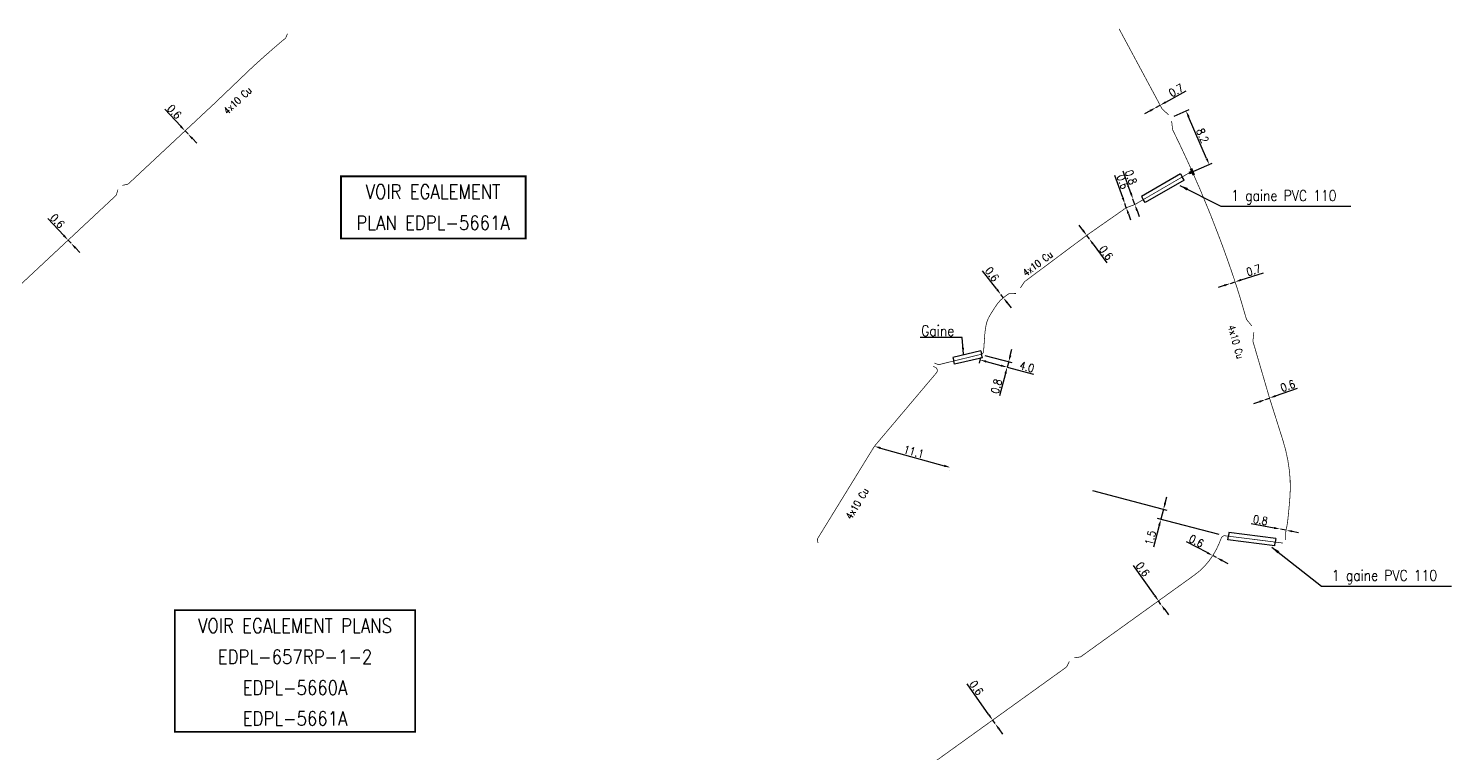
# Model space of a CAD drawing. Header units: millimetres. Extents: x 257011 to 257981, y 142997 to 144000.
# Drawn here: x 257410 to 257610.1, y 143898.2 to 144000 of the extents above; entities that cross this region are included whole.
import ezdxf
from ezdxf.enums import TextEntityAlignment as Align

# ---------------------------------------------------------------- set-up
doc = ezdxf.new("R2010")
doc.units = ezdxf.units.MM
doc.header["$PDMODE"] = 34
doc.linetypes.add('E_ST_Cu', pattern=[2000, 1000, 1000])
doc.layers.get('0').update_dxf_attribs({"linetype": 'CONTINUOUS'})
doc.layers.get('DEFPOINTS').update_dxf_attribs({"linetype": 'CONTINUOUS'})
for name, color, linetype in [('E_110', 1, 'CONTINUOUS'), ('E_300', 7, 'CONTINUOUS'), ('E_400', 7, 'CONTINUOUS'), ('E_900', 7, 'CONTINUOUS')]:
    doc.layers.add(name, color=color, linetype=linetype)
doc.styles.get("Standard").update_dxf_attribs({"font": 'romans.shx', "width": 0.85})
doc.dimstyles.get("Standard").update_dxf_attribs({"dimtxt": 1.5, "dimasz": 1.2, "dimexe": 0.625, "dimexo": 0.625, "dimgap": 0.25, "dimtad": 1, "dimdec": 1, "dimzin": 0, "dimdsep": 46, "dimtxsty": 'Standard', "dimcen": -0.5, "dimadec": 0, "dimazin": 0, "dimtfac": 1, "dimtdec": 1, "dimtmove": 0, "dimatfit": 3, "dimfxl": 0, "dimtolj": 1, "dimtzin": 0, "dimarcsym": 0})

# ---------------------------------------------------------------- blocks, each defined once
blk = doc.blocks.new('*D0')
at = {"layer": 'DEFPOINTS', "color": 0, "linetype": 'Continuous', "transparency": 16777216}
for p in [(257432.04, 143985.66), (257432.45, 143985.23), (257432.45, 143985.23)]:
    blk.add_point(p, dxfattribs=at)
at = {"layer": 'E_110', "color": 0, "linetype": 'Continuous', "lineweight": -2, "transparency": 16777216}
for p, q in [((257431.42, 143986.32), (257429.17, 143988.7)), ((257432.45, 143985.23), (257432.04, 143985.66)), ((257433.07, 143984.57), (257433.69, 143983.92))]:
    blk.add_line(p, q, dxfattribs=at)
at = {"layer": 'E_110', "color": 0, "linetype": 'Continuous', "transparency": 16777216}
for points in [[(257431.53, 143986.42), (257431.31, 143986.21), (257432.04, 143985.66)], [(257433.18, 143984.68), (257432.96, 143984.47), (257432.45, 143985.23)]]:
    blk.add_solid(points, dxfattribs=at)
at = {"layer": 'E_110', "color": 0, "linetype": 'Continuous', "transparency": 16777216, "insert": (257430.53, 143988.35), "char_height": 1.125, "attachment_point": 5, "rotation": 313.3995}
blk.add_mtext('\\A1;0.6', dxfattribs=at)
blk = doc.blocks.new('*D1')
at = {"layer": 'DEFPOINTS', "color": 0, "linetype": 'Continuous', "transparency": 16777216}
for p in [(257415.6, 143970.31), (257416.01, 143969.87), (257416.01, 143969.87)]:
    blk.add_point(p, dxfattribs=at)
at = {"layer": 'E_110', "color": 0, "linetype": 'Continuous', "lineweight": -2, "transparency": 16777216}
for p, q in [((257414.98, 143970.96), (257412.73, 143973.35)), ((257416.01, 143969.87), (257415.6, 143970.31)), ((257416.63, 143969.22), (257417.25, 143968.57))]:
    blk.add_line(p, q, dxfattribs=at)
at = {"layer": 'E_110', "color": 0, "linetype": 'Continuous', "transparency": 16777216}
for points in [[(257415.09, 143971.07), (257414.87, 143970.86), (257415.6, 143970.31)], [(257416.74, 143969.32), (257416.52, 143969.12), (257416.01, 143969.87)]]:
    blk.add_solid(points, dxfattribs=at)
at = {"layer": 'E_110', "color": 0, "linetype": 'Continuous', "transparency": 16777216, "insert": (257414.09, 143973), "char_height": 1.125, "attachment_point": 5, "rotation": 313.3995}
blk.add_mtext('\\A1;0.6', dxfattribs=at)
blk = doc.blocks.new('*D3')
at = {"layer": 'DEFPOINTS', "color": 0, "linetype": 'Continuous', "transparency": 16777216}
for p in [(257568.49, 143988.93), (257568.49, 143988.93), (257569.1, 143989.27)]:
    blk.add_point(p, dxfattribs=at)
at = {"layer": 'E_110', "color": 0, "linetype": 'Continuous', "lineweight": -2, "transparency": 16777216}
for p, q in [((257569.89, 143989.7), (257572.76, 143991.28)), ((257567.7, 143988.49), (257566.91, 143988.06)), ((257568.49, 143988.93), (257569.1, 143989.27))]:
    blk.add_line(p, q, dxfattribs=at)
at = {"layer": 'E_110', "color": 0, "linetype": 'Continuous', "transparency": 16777216}
for points in [[(257569.82, 143989.83), (257569.96, 143989.57), (257569.1, 143989.27)], [(257567.63, 143988.62), (257567.77, 143988.36), (257568.49, 143988.93)]]:
    blk.add_solid(points, dxfattribs=at)
at = {"layer": 'E_110', "color": 0, "linetype": 'Continuous', "transparency": 16777216, "insert": (257571.36, 143991.36), "char_height": 1.125, "attachment_point": 5, "rotation": 28.8538}
blk.add_mtext('\\A1;0.7', dxfattribs=at)
blk = doc.blocks.new('*D4')
at = {"layer": 'DEFPOINTS', "color": 0, "linetype": 'Continuous', "transparency": 16777216}
for p in [(257570.65, 143987.56), (257572.75, 143988.47), (257572.99, 143979.64)]:
    blk.add_point(p, dxfattribs=at)
at = {"layer": 'E_110', "color": 0, "linetype": 'Continuous', "lineweight": -2, "transparency": 16777216}
for p, q in [((257571.08, 143987.75), (257573.18, 143988.65)), ((257575.64, 143981.76), (257573.11, 143987.64)), ((257573.42, 143979.83), (257576.43, 143981.12))]:
    blk.add_line(p, q, dxfattribs=at)
at = {"layer": 'E_110', "color": 0, "linetype": 'Continuous', "transparency": 16777216}
for points in [[(257573.25, 143987.7), (257572.97, 143987.58), (257572.75, 143988.47)], [(257575.78, 143981.82), (257575.5, 143981.71), (257576, 143980.94)]]:
    blk.add_solid(points, dxfattribs=at)
at = {"layer": 'E_110', "color": 0, "linetype": 'Continuous', "transparency": 16777216, "insert": (257575.06, 143985), "char_height": 1.125, "attachment_point": 5, "rotation": 293.3144}
blk.add_mtext('\\A1;8.2', dxfattribs=at)
blk = doc.blocks.new('*D5')
at = {"layer": 'DEFPOINTS', "color": 0, "linetype": 'Continuous', "transparency": 16777216}
for p in [(257558.77, 143970.98), (257559.13, 143970.5), (257559.13, 143970.5)]:
    blk.add_point(p, dxfattribs=at)
at = {"layer": 'E_110', "color": 0, "linetype": 'Continuous', "lineweight": -2, "transparency": 16777216}
for p, q in [((257558.24, 143971.71), (257557.7, 143972.43)), ((257558.77, 143970.98), (257559.13, 143970.5)), ((257559.67, 143969.77), (257561.61, 143967.14))]:
    blk.add_line(p, q, dxfattribs=at)
at = {"layer": 'E_110', "color": 0, "linetype": 'Continuous', "transparency": 16777216}
for points in [[(257558.36, 143971.79), (257558.12, 143971.62), (257558.77, 143970.98)], [(257559.79, 143969.86), (257559.55, 143969.69), (257559.13, 143970.5)]]:
    blk.add_solid(points, dxfattribs=at)
at = {"layer": 'E_110', "color": 0, "linetype": 'Continuous', "transparency": 16777216, "insert": (257561.51, 143968.54), "char_height": 1.125, "attachment_point": 5, "rotation": 306.4659}
blk.add_mtext('\\A1;0.6', dxfattribs=at)
blk = doc.blocks.new('*D6')
at = {"layer": 'DEFPOINTS', "color": 0, "linetype": 'Continuous', "transparency": 16777216}
for p in [(257565.28, 143976.08), (257565.28, 143976.08), (257565.55, 143975.32)]:
    blk.add_point(p, dxfattribs=at)
at = {"layer": 'E_110', "color": 0, "linetype": 'Continuous', "lineweight": -2, "transparency": 16777216}
for p, q in [((257564.99, 143976.93), (257563.89, 143980.02)), ((257565.55, 143975.32), (257565.28, 143976.08)), ((257565.85, 143974.47), (257566.15, 143973.63))]:
    blk.add_line(p, q, dxfattribs=at)
at = {"layer": 'E_110', "color": 0, "linetype": 'Continuous', "transparency": 16777216}
for points in [[(257565.13, 143976.98), (257564.84, 143976.88), (257565.28, 143976.08)], [(257565.99, 143974.52), (257565.71, 143974.42), (257565.55, 143975.32)]]:
    blk.add_solid(points, dxfattribs=at)
at = {"layer": 'E_110', "color": 0, "linetype": 'Continuous', "transparency": 16777216, "insert": (257565, 143979.15), "char_height": 1.125, "attachment_point": 5, "rotation": 289.4502}
blk.add_mtext('\\A1;0.8', dxfattribs=at)
blk = doc.blocks.new('*D7')
at = {"layer": 'DEFPOINTS', "color": 0, "linetype": 'Continuous', "transparency": 16777216}
for p in [(257564.14, 143975.44), (257564.14, 143975.44), (257564.34, 143974.87)]:
    blk.add_point(p, dxfattribs=at)
at = {"layer": 'E_110', "color": 0, "linetype": 'Continuous', "lineweight": -2, "transparency": 16777216}
for p, q in [((257563.84, 143976.29), (257562.74, 143979.38)), ((257564.34, 143974.87), (257564.14, 143975.44)), ((257563.69, 143975.28), (257563.69, 143975.28)), ((257563.89, 143974.72), (257563.89, 143974.72)), ((257564.64, 143974.02), (257564.94, 143973.18))]:
    blk.add_line(p, q, dxfattribs=at)
at = {"layer": 'E_110', "color": 0, "linetype": 'Continuous', "transparency": 16777216}
for points in [[(257563.98, 143976.34), (257563.69, 143976.24), (257564.14, 143975.44)], [(257564.78, 143974.07), (257564.49, 143973.97), (257564.34, 143974.87)]]:
    blk.add_solid(points, dxfattribs=at)
at = {"layer": 'E_110', "color": 0, "linetype": 'Continuous', "transparency": 16777216, "insert": (257563.85, 143978.51), "char_height": 1.125, "attachment_point": 5, "rotation": 289.4502}
blk.add_mtext('\\A1;0.6', dxfattribs=at)
blk = doc.blocks.new('*D8')
at = {"layer": 'DEFPOINTS', "color": 0, "linetype": 'Continuous', "transparency": 16777216}
for p in [(257546.7, 143962.69), (257546.7, 143962.69), (257547.06, 143962.22)]:
    blk.add_point(p, dxfattribs=at)
at = {"layer": 'E_110', "color": 0, "linetype": 'Continuous', "lineweight": -2, "transparency": 16777216}
for p, q in [((257546.15, 143963.41), (257544.15, 143966.01)), ((257547.06, 143962.22), (257546.7, 143962.69)), ((257547.61, 143961.5), (257548.16, 143960.79))]:
    blk.add_line(p, q, dxfattribs=at)
at = {"layer": 'E_110', "color": 0, "linetype": 'Continuous', "transparency": 16777216}
for points in [[(257546.27, 143963.5), (257546.03, 143963.31), (257546.7, 143962.69)], [(257547.73, 143961.59), (257547.49, 143961.41), (257547.06, 143962.22)]]:
    blk.add_solid(points, dxfattribs=at)
at = {"layer": 'E_110', "color": 0, "linetype": 'Continuous', "transparency": 16777216, "insert": (257545.47, 143965.52), "char_height": 1.125, "attachment_point": 5, "rotation": 307.5221}
blk.add_mtext('\\A1;0.6', dxfattribs=at)
blk = doc.blocks.new('*D9')
at = {"layer": 'DEFPOINTS', "color": 0, "linetype": 'Continuous', "transparency": 16777216}
for p in [(257543.99, 143954.26), (257547.6, 143952.46), (257547.6, 143952.46)]:
    blk.add_point(p, dxfattribs=at)
at = {"layer": 'E_110', "color": 0, "linetype": 'Continuous', "lineweight": -2, "transparency": 16777216}
for p, q in [((257543.87, 143953.81), (257543.67, 143953.03)), ((257544.66, 143953.25), (257546.73, 143952.7)), ((257547.6, 143952.46), (257551.32, 143951.47))]:
    blk.add_line(p, q, dxfattribs=at)
at = {"layer": 'E_110', "color": 0, "linetype": 'Continuous', "transparency": 16777216}
for points in [[(257544.69, 143953.4), (257544.62, 143953.11), (257543.79, 143953.49)], [(257546.77, 143952.84), (257546.69, 143952.55), (257547.6, 143952.46)]]:
    blk.add_solid(points, dxfattribs=at)
at = {"layer": 'E_110', "color": 0, "linetype": 'Continuous', "transparency": 16777216, "insert": (257550.37, 143952.5), "char_height": 1.125, "attachment_point": 5, "rotation": 345.0159}
blk.add_mtext('\\A1;4.0', dxfattribs=at)
blk = doc.blocks.new('*D10')
at = {"layer": 'DEFPOINTS', "color": 0, "linetype": 'Continuous', "transparency": 16777216}
for p in [(257528.93, 143941.35), (257539.62, 143938.37), (257539.62, 143938.37)]:
    blk.add_point(p, dxfattribs=at)
at = {"layer": 'E_110', "color": 0, "linetype": 'Continuous', "lineweight": -2, "transparency": 16777216}
for p, q in [((257528.8, 143940.9), (257528.8, 143940.9)), ((257529.79, 143941.11), (257538.75, 143938.61)), ((257539.49, 143937.92), (257539.49, 143937.92))]:
    blk.add_line(p, q, dxfattribs=at)
at = {"layer": 'E_110', "color": 0, "linetype": 'Continuous', "transparency": 16777216}
for points in [[(257529.83, 143941.26), (257529.75, 143940.97), (257528.93, 143941.35)], [(257538.79, 143938.76), (257538.71, 143938.47), (257539.62, 143938.37)]]:
    blk.add_solid(points, dxfattribs=at)
at = {"layer": 'E_110', "color": 0, "linetype": 'Continuous', "transparency": 16777216, "insert": (257534.47, 143940.58), "char_height": 1.125, "attachment_point": 5, "rotation": 344.4139}
blk.add_mtext('\\A1;11.1', dxfattribs=at)
blk = doc.blocks.new('*D20')
at = {"layer": 'DEFPOINTS', "color": 0, "linetype": 'Continuous', "transparency": 16777216}
for p in [(257578.98, 143964.23), (257578.98, 143964.23), (257579.64, 143964.45)]:
    blk.add_point(p, dxfattribs=at)
at = {"layer": 'E_110', "color": 0, "linetype": 'Continuous', "lineweight": -2, "transparency": 16777216}
for p, q in [((257580.5, 143964.73), (257583.61, 143965.74)), ((257578.12, 143963.95), (257577.26, 143963.67)), ((257578.98, 143964.23), (257579.64, 143964.45))]:
    blk.add_line(p, q, dxfattribs=at)
at = {"layer": 'E_110', "color": 0, "linetype": 'Continuous', "transparency": 16777216}
for points in [[(257578.07, 143964.09), (257578.17, 143963.81), (257578.98, 143964.23)], [(257580.45, 143964.87), (257580.54, 143964.58), (257579.64, 143964.45)]]:
    blk.add_solid(points, dxfattribs=at)
at = {"layer": 'E_110', "color": 0, "linetype": 'Continuous', "transparency": 16777216, "insert": (257582.25, 143966.09), "char_height": 1.125, "attachment_point": 5, "rotation": 18.0588}
blk.add_mtext('\\A1;0.7', dxfattribs=at)
blk = doc.blocks.new('*D21')
at = {"layer": 'DEFPOINTS', "color": 0, "linetype": 'Continuous', "transparency": 16777216}
for p in [(257583.92, 143947.92), (257583.92, 143947.92), (257584.48, 143948.12)]:
    blk.add_point(p, dxfattribs=at)
at = {"layer": 'E_110', "color": 0, "linetype": 'Continuous', "lineweight": -2, "transparency": 16777216}
for p, q in [((257585.33, 143948.43), (257588.42, 143949.53)), ((257583.07, 143947.62), (257582.22, 143947.32)), ((257583.92, 143947.92), (257584.48, 143948.12))]:
    blk.add_line(p, q, dxfattribs=at)
at = {"layer": 'E_110', "color": 0, "linetype": 'Continuous', "transparency": 16777216}
for points in [[(257583.02, 143947.76), (257583.12, 143947.48), (257583.92, 143947.92)], [(257585.28, 143948.57), (257585.38, 143948.29), (257584.48, 143948.12)]]:
    blk.add_solid(points, dxfattribs=at)
at = {"layer": 'E_110', "color": 0, "linetype": 'Continuous', "transparency": 16777216, "insert": (257587.04, 143949.84), "char_height": 1.125, "attachment_point": 5, "rotation": 19.6613}
blk.add_mtext('\\A1;0.6', dxfattribs=at)
blk = doc.blocks.new('*D22')
at = {"layer": 'DEFPOINTS', "color": 0, "linetype": 'Continuous', "transparency": 16777216}
for p in [(257586.01, 143929.71), (257586.01, 143929.71), (257586.79, 143929.57)]:
    blk.add_point(p, dxfattribs=at)
at = {"layer": 'E_110', "color": 0, "linetype": 'Continuous', "lineweight": -2, "transparency": 16777216}
for p, q in [((257585.12, 143929.87), (257581.89, 143930.45)), ((257586.79, 143929.57), (257586.01, 143929.71)), ((257587.68, 143929.41), (257588.56, 143929.25))]:
    blk.add_line(p, q, dxfattribs=at)
at = {"layer": 'E_110', "color": 0, "linetype": 'Continuous', "transparency": 16777216}
for points in [[(257585.15, 143930.02), (257585.09, 143929.72), (257586.01, 143929.71)], [(257587.71, 143929.55), (257587.65, 143929.26), (257586.79, 143929.57)]]:
    blk.add_solid(points, dxfattribs=at)
at = {"layer": 'E_110', "color": 0, "linetype": 'Continuous', "transparency": 16777216, "insert": (257583.2, 143930.98), "char_height": 1.125, "attachment_point": 5, "rotation": 349.7693}
blk.add_mtext('\\A1;0.8', dxfattribs=at)
blk = doc.blocks.new('*D23')
at = {"layer": 'DEFPOINTS', "color": 0, "linetype": 'Continuous', "transparency": 16777216}
for p in [(257559.11, 143935.27), (257569.58, 143932.51), (257577.84, 143928.83)]:
    blk.add_point(p, dxfattribs=at)
at = {"layer": 'E_110', "color": 0, "linetype": 'Continuous', "lineweight": -2, "transparency": 16777216}
for p, q in [((257559.57, 143935.15), (257570.03, 143932.39)), ((257569.8, 143933.38), (257570.03, 143934.25)), ((257569.58, 143932.51), (257569.21, 143931.11)), ((257568.98, 143930.24), (257568.17, 143927.2)), ((257577.39, 143928.95), (257568.75, 143931.23))]:
    blk.add_line(p, q, dxfattribs=at)
at = {"layer": 'E_110', "color": 0, "linetype": 'Continuous', "transparency": 16777216}
for points in [[(257569.66, 143933.42), (257569.95, 143933.34), (257569.58, 143932.51)], [(257568.83, 143930.28), (257569.12, 143930.2), (257569.21, 143931.11)]]:
    blk.add_solid(points, dxfattribs=at)
at = {"layer": 'E_110', "color": 0, "linetype": 'Continuous', "transparency": 16777216, "insert": (257567.74, 143928.48), "char_height": 1.125, "attachment_point": 5, "rotation": 75.2271}
blk.add_mtext('\\A1;1.5', dxfattribs=at)
blk = doc.blocks.new('*D24')
at = {"layer": 'DEFPOINTS', "color": 0, "linetype": 'Continuous', "transparency": 16777216}
for p in [(257576.5, 143925.99), (257577.03, 143925.71), (257577.03, 143925.71)]:
    blk.add_point(p, dxfattribs=at)
at = {"layer": 'E_110', "color": 0, "linetype": 'Continuous', "lineweight": -2, "transparency": 16777216}
for p, q in [((257575.7, 143926.41), (257572.79, 143927.92)), ((257577.03, 143925.71), (257576.5, 143925.99)), ((257577.83, 143925.3), (257578.63, 143924.88))]:
    blk.add_line(p, q, dxfattribs=at)
at = {"layer": 'E_110', "color": 0, "linetype": 'Continuous', "transparency": 16777216}
for points in [[(257575.77, 143926.54), (257575.63, 143926.27), (257576.5, 143925.99)], [(257577.9, 143925.43), (257577.76, 143925.16), (257577.03, 143925.71)]]:
    blk.add_solid(points, dxfattribs=at)
at = {"layer": 'E_110', "color": 0, "linetype": 'Continuous', "transparency": 16777216, "insert": (257574.19, 143928.04), "char_height": 1.125, "attachment_point": 5, "rotation": 332.461}
blk.add_mtext('\\A1;0.6', dxfattribs=at)
blk = doc.blocks.new('*D25')
at = {"layer": 'DEFPOINTS', "color": 0, "linetype": 'Continuous', "transparency": 16777216}
for p in [(257568.88, 143919.63), (257569.22, 143919.14), (257569.22, 143919.14)]:
    blk.add_point(p, dxfattribs=at)
at = {"layer": 'E_110', "color": 0, "linetype": 'Continuous', "lineweight": -2, "transparency": 16777216}
for p, q in [((257568.36, 143920.37), (257565.36, 143924.6)), ((257569.22, 143919.14), (257568.88, 143919.63)), ((257569.74, 143918.41), (257570.26, 143917.67))]:
    blk.add_line(p, q, dxfattribs=at)
at = {"layer": 'E_110', "color": 0, "linetype": 'Continuous', "transparency": 16777216}
for points in [[(257568.48, 143920.45), (257568.23, 143920.28), (257568.88, 143919.63)], [(257569.86, 143918.49), (257569.62, 143918.32), (257569.22, 143919.14)]]:
    blk.add_solid(points, dxfattribs=at)
at = {"layer": 'E_110', "color": 0, "linetype": 'Continuous', "transparency": 16777216, "insert": (257566.66, 143924.07), "char_height": 1.125, "attachment_point": 5, "rotation": 305.273}
blk.add_mtext('\\A1;0.6', dxfattribs=at)
blk = doc.blocks.new('*D26')
at = {"layer": 'DEFPOINTS', "color": 0, "linetype": 'Continuous', "transparency": 16777216}
for p in [(257545.56, 143902.89), (257545.91, 143902.4), (257545.91, 143902.4)]:
    blk.add_point(p, dxfattribs=at)
at = {"layer": 'E_110', "color": 0, "linetype": 'Continuous', "lineweight": -2, "transparency": 16777216}
for p, q in [((257545.04, 143903.63), (257541.98, 143907.96)), ((257545.91, 143902.4), (257545.56, 143902.89)), ((257546.43, 143901.67), (257546.95, 143900.93))]:
    blk.add_line(p, q, dxfattribs=at)
at = {"layer": 'E_110', "color": 0, "linetype": 'Continuous', "transparency": 16777216}
for points in [[(257545.16, 143903.71), (257544.92, 143903.54), (257545.56, 143902.89)], [(257546.55, 143901.75), (257546.31, 143901.58), (257545.91, 143902.4)]]:
    blk.add_solid(points, dxfattribs=at)
at = {"layer": 'E_110', "color": 0, "linetype": 'Continuous', "transparency": 16777216, "insert": (257543.28, 143907.42), "char_height": 1.125, "attachment_point": 5, "rotation": 305.273}
blk.add_mtext('\\A1;0.6', dxfattribs=at)
blk = doc.blocks.new('*D215')
at = {"layer": 'DEFPOINTS', "color": 0, "linetype": 'Continuous', "transparency": 16777216}
for p in [(257544.03, 143954.25), (257547.6, 143952.46), (257547.6, 143952.46)]:
    blk.add_point(p, dxfattribs=at)
at = {"layer": 'E_110', "color": 0, "linetype": 'Continuous', "lineweight": -2, "transparency": 16777216}
for p, q in [((257544.48, 143954.13), (257548.26, 143953.12)), ((257548.04, 143954.11), (257548.27, 143954.98)), ((257547.37, 143951.6), (257546.52, 143948.43)), ((257547.81, 143953.24), (257547.6, 143952.46))]:
    blk.add_line(p, q, dxfattribs=at)
at = {"layer": 'E_110', "color": 0, "linetype": 'Continuous', "transparency": 16777216}
for points in [[(257547.9, 143954.15), (257548.19, 143954.07), (257547.81, 143953.24)], [(257547.22, 143951.63), (257547.51, 143951.56), (257547.6, 143952.46)]]:
    blk.add_solid(points, dxfattribs=at)
at = {"layer": 'E_110', "color": 0, "linetype": 'Continuous', "transparency": 16777216, "insert": (257546.1, 143949.77), "char_height": 1.125, "attachment_point": 5, "rotation": 75.0159}
blk.add_mtext('\\A1;0.8', dxfattribs=at)
blk = doc.blocks.new('E_300_01')
at = {"color": 0, "linetype": 'Continuous'}
for points in [[(-0.5, 0.1875), (-0.5, -0.1875), (0.5, 0.1875), (0.5, -0.1875)], [(-0.1875, 0.5), (0.1875, 0.5), (-0.1875, 0.1875), (0.1875, 0.1875)]]:
    blk.add_solid(points, dxfattribs=at)
at = {"color": 0, "linetype": 'Continuous', "width": 0.75, "flags": 3}
for tag, p in [('DEF_LEG', (0, -4.78125)), ('DEF_TYPE', (0, -6.78125))]:
    blk.add_attdef(tag, text='', height=1.2, dxfattribs=at).set_placement(p, align=Align.MIDDLE)

msp = doc.modelspace()

# ---------------------------------------------------------------- linework, layer by layer
at = {"layer": 'E_110', "linetype": 'E_ST_Cu', "const_width": 0.1, "flags": 128}
for points in [[(257423.23, 143978.01), (257423.89, 143978.15, 0.135192), (257424.13, 143978.28), (257436.21, 143989.56), (257441.61, 143994.72, -0.008856), (257445.74, 143998.35, -0.013887), (257445.76, 143998.37), (257446.07, 143998.6, 0.138451), (257446.23, 143998.82), (257446.44, 143999.34)], [(257549.46, 143963.61), (257549.99, 143964.41, -0.086943), (257550.11, 143964.53), (257558.77, 143970.98), (257564.34, 143974.87), (257565.55, 143975.32), (257572.96, 143979.63, -0.029788), (257573.02, 143979.65), (257573.63, 143979.92)], [(257399.5, 143955.96), (257400.34, 143956.17, 0.125271), (257400.55, 143956.29), (257406.35, 143961.68), (257422.27, 143976.54, 0.135192), (257422.41, 143976.77), (257422.6, 143977.42)], [(257548.84, 143962.82), (257547.98, 143962.8, 0.15983), (257547.69, 143962.7), (257547.06, 143962.22, 0.038621), (257546.58, 143961.78, 0.035027), (257546.11, 143961.21, 0.014295), (257545.67, 143960.55, 0.009852), (257545.05, 143959.53, 0.069214), (257544.7, 143958.65, 0.044712), (257544.46, 143957.11, -0.029215), (257544.45, 143957.06), (257544.28, 143954.64, -0.279571), (257543.92, 143954.27), (257538.06, 143952.84, -0.117557), (257537.83, 143952.86), (257537.35, 143953.05)], [(257537.17, 143952.58), (257537.45, 143952.47, -0.51982), (257537.66, 143951.68), (257528.93, 143941.35), (257521.01, 143928.48, 0.181936), (257520.94, 143928.14), (257521, 143927.78)]]:
    msp.add_lwpolyline(points, format="xyb", dxfattribs=at)
at = {"layer": 'E_110', "linetype": 'E_ST_Cu', "const_width": 0.1}
for points in [[(257563.33, 144000), (257569.1, 143989.27, -0.003092), (257569.11, 143989.26), (257569.32, 143988.85, 0.084729), (257569.42, 143988.71), (257570.29, 143987.91)], [(257570.71, 143987.07), (257570.85, 143985.89, 0.084708), (257570.9, 143985.73), (257571.13, 143985.26, -0.007259), (257573.18, 143980.92, -0.017557), (257577.62, 143970.17, -0.006913), (257579.38, 143965.23, -0.001951), (257579.64, 143964.45, -0.007312), (257580.56, 143961.49), (257581.21, 143959.28, 0.099896), (257581.3, 143959.11), (257582, 143958.24)], [(257582.27, 143957.36), (257582.15, 143956.2, 0.096905), (257582.17, 143956.01), (257584.48, 143948.12), (257586.35, 143942.21, -0.046994), (257587.26, 143938.01, -0.050608), (257587.33, 143934, -0.002874), (257587.16, 143932.11, -0.004715), (257587.04, 143930.96, -0.037906), (257586.79, 143929.57, 0.055395), (257586.76, 143928.2)], [(257557.06, 143911.63), (257557.81, 143911.75, 0.116547), (257558.02, 143911.84), (257573.89, 143923.24, 0.071469), (257575.93, 143925.19, 0.068614), (257577.41, 143927.74, 0.002132), (257577.41, 143927.75), (257577.7, 143928.47, -0.341426), (257578.23, 143928.78), (257586.35, 143927.76)], [(257530.9, 143892.82), (257531.74, 143893, 0.101521), (257531.92, 143893.08), (257536.13, 143896.11), (257555.84, 143910.27, 0.116547), (257555.99, 143910.44), (257556.34, 143911.11)]]:
    msp.add_lwpolyline(points, format="xyb", dxfattribs=at)
at = {"layer": 'E_400', "color": 7, "linetype": 'CONTINUOUS'}
for p, q in [((257571.96, 143979.62), (257566.48, 143976.44)), ((257571.96, 143979.62), (257572.21, 143979.19)), ((257572.46, 143978.76), (257566.99, 143975.58)), ((257572.46, 143978.76), (257572.21, 143979.19)), ((257566.48, 143976.44), (257566.73, 143976.01)), ((257566.99, 143975.58), (257566.73, 143976.01)), ((257543.88, 143954.75), (257539.97, 143953.84)), ((257539.97, 143953.84), (257540.08, 143953.35)), ((257540.2, 143952.87), (257540.08, 143953.35)), ((257544.11, 143953.77), (257540.2, 143952.87)), ((257543.88, 143954.75), (257543.99, 143954.26)), ((257544.11, 143953.77), (257543.99, 143954.26)), ((257578.63, 143928.23), (257578.69, 143928.72)), ((257585.23, 143927.39), (257578.63, 143928.23)), ((257578.76, 143929.22), (257578.69, 143928.72)), ((257585.35, 143928.38), (257578.76, 143929.22)), ((257585.23, 143927.39), (257585.29, 143927.89)), ((257585.35, 143928.38), (257585.29, 143927.89))]:
    msp.add_line(p, q, dxfattribs=at)
at = {"layer": 'E_900', "const_width": 0.25}
for points in [[(257453.96, 143979.28), (257479.92, 143979.28), (257479.92, 143970.54), (257453.96, 143970.54)], [(257430.59, 143918.32), (257464.39, 143918.32), (257464.39, 143901.23), (257430.59, 143901.23)]]:
    msp.add_lwpolyline(points, close=True, dxfattribs=at)

# ---------------------------------------------------------------- block references
at = {"layer": 'E_300', "rotation": 113.3144004058082}
msp.add_blockref('E_300_01', (257573.63, 143979.92), dxfattribs=at)

# ---------------------------------------------------------------- texts
at = {"layer": 'E_110', "linetype": 'Continuous', "width": 0.85}
for rotation, p in [(43.7451, (257438, 143987.89)), (36.8552, (257550.25, 143965.17)), (285.8372, (257578.61, 143958.21)), (58.6478, (257525.68, 143930.97))]:
    msp.add_text('4x10 Cu', height=1, rotation=rotation, dxfattribs=at).set_placement(p)
at = {"layer": 'E_400', "char_height": 1.5}
for s, insert, attachment_point in [('1 gaine PVC 110', (257579.09, 143976.33), 4), ('Gaine', (257540.16, 143956.83), 9), ('1 gaine PVC 110', (257593.24, 143922.97), 4)]:
    msp.add_mtext(s, dxfattribs=dict(at, insert=insert, attachment_point=attachment_point))
at = {"layer": 'E_900', "width": 0.85}
for s, p in [('VOIR EGALEMENT', (257466.89, 143976.11)), ('PLAN EDPL-5661A', (257466.89, 143971.74)), ('VOIR EGALEMENT PLANS', (257447.49, 143915.15)), ('EDPL-657RP-1-2', (257447.49, 143910.77)), ('EDPL-5660A', (257447.49, 143906.43)), ('EDPL-5661A', (257447.49, 143902.11))]:
    msp.add_text(s, height=2, dxfattribs=at).set_placement(p, align=Align.CENTER)

# ---------------------------------------------------------------- dimensions: what is measured, and where the dimension line sits
at = {"layer": 'E_110', "linetype": 'Continuous'}
for base, p1, p2, angle, picture, middle in [((257568.49, 143988.93), (257569.1, 143989.27), (257568.49, 143988.93), 28.8538, '*D3', (257571.72, 143990.71)), ((257432.45, 143985.23), (257432.04, 143985.66), (257432.45, 143985.23), 133.3995, '*D0', (257429.99, 143987.84)), ((257572.75, 143988.47), (257572.99, 143979.64), (257570.65, 143987.56), 293.3144, '*D4', (257574.37, 143984.7)), ((257564.14, 143975.44), (257564.34, 143974.87), (257564.14, 143975.44), 289.4502, '*D7', (257563.14, 143978.26)), ((257565.28, 143976.08), (257565.55, 143975.32), (257565.28, 143976.08), 289.4502, '*D6', (257564.29, 143978.9)), ((257416.01, 143969.87), (257415.6, 143970.31), (257416.01, 143969.87), 133.3995, '*D1', (257413.54, 143972.48)), ((257559.13, 143970.5), (257558.77, 143970.98), (257559.13, 143970.5), 126.4659, '*D5', (257560.91, 143968.09)), ((257546.7, 143962.69), (257547.06, 143962.22), (257546.7, 143962.69), 307.5221, '*D8', (257544.88, 143965.06)), ((257578.98, 143964.23), (257579.64, 143964.45), (257578.98, 143964.23), 18.0588, '*D20', (257582.48, 143965.37)), ((257547.6, 143952.46), (257544.03, 143954.25), (257547.6, 143952.46), 75.0159, '*D215', (257546.83, 143949.58)), ((257583.92, 143947.92), (257584.48, 143948.12), (257583.92, 143947.92), 19.6613, '*D21', (257587.3, 143949.13)), ((257539.62, 143938.37), (257528.93, 143941.35), (257539.62, 143938.37), 164.4139, '*D10', (257534.27, 143939.86)), ((257586.01, 143929.71), (257586.79, 143929.57), (257586.01, 143929.71), 349.7693, '*D22', (257583.06, 143930.24)), ((257577.03, 143925.71), (257576.5, 143925.99), (257577.03, 143925.71), 152.461, '*D24', (257573.85, 143927.37)), ((257569.22, 143919.14), (257568.88, 143919.63), (257569.22, 143919.14), 125.273, '*D25', (257566.05, 143923.63)), ((257545.91, 143902.4), (257545.56, 143902.89), (257545.91, 143902.4), 125.273, '*D26', (257542.66, 143906.99))]:
    dim = msp.add_linear_dim(base=base, p1=p1, p2=p2, angle=angle, dimstyle='Standard', override={"dimscale": 0.75}, dxfattribs=at)
    dim.commit()
    dim.dimension.update_dxf_attribs({"geometry": picture, "text_midpoint": middle, "dimtype": 160})
for base, p1, p2, angle, text, picture, middle in [((257547.6, 143952.46), (257543.99, 143954.26), (257547.6, 143952.46), 165.0159, '4.0', '*D9', (257550.17, 143951.78)), ((257569.58, 143932.51), (257577.84, 143928.83), (257559.11, 143935.27), 255.2271, '1.5', '*D23', (257568.46, 143928.28))]:
    dim = msp.add_linear_dim(base=base, p1=p1, p2=p2, angle=angle, text=text, dimstyle='Standard', override={"dimscale": 0.75}, dxfattribs=at)
    dim.commit()
    dim.dimension.update_dxf_attribs({"geometry": picture, "text_midpoint": middle, "dimtype": 160})

# ---------------------------------------------------------------- leaders
at = {"layer": 'E_400', "annotation_type": 0, "has_hookline": 1, "hookline_direction": 0, "text_width": 16.82}
for points in [[(257571.86, 143978), (257577.64, 143975.08), (257578.84, 143975.08)], [(257584.78, 143927.2), (257591.79, 143921.72), (257592.99, 143921.72)]]:
    msp.add_leader(points, dimstyle='Standard', dxfattribs=at)
at = {"layer": 'E_400', "annotation_type": 0, "has_hookline": 1, "hookline_direction": 1, "text_width": 4.8}
msp.add_leader([(257541.46, 143954.29), (257541.25, 143956.64), (257540.35, 143956.64)], dimstyle='Standard', override={"dimscale": 0.75}, dxfattribs=at)

doc.saveas('drawing.dxf')
